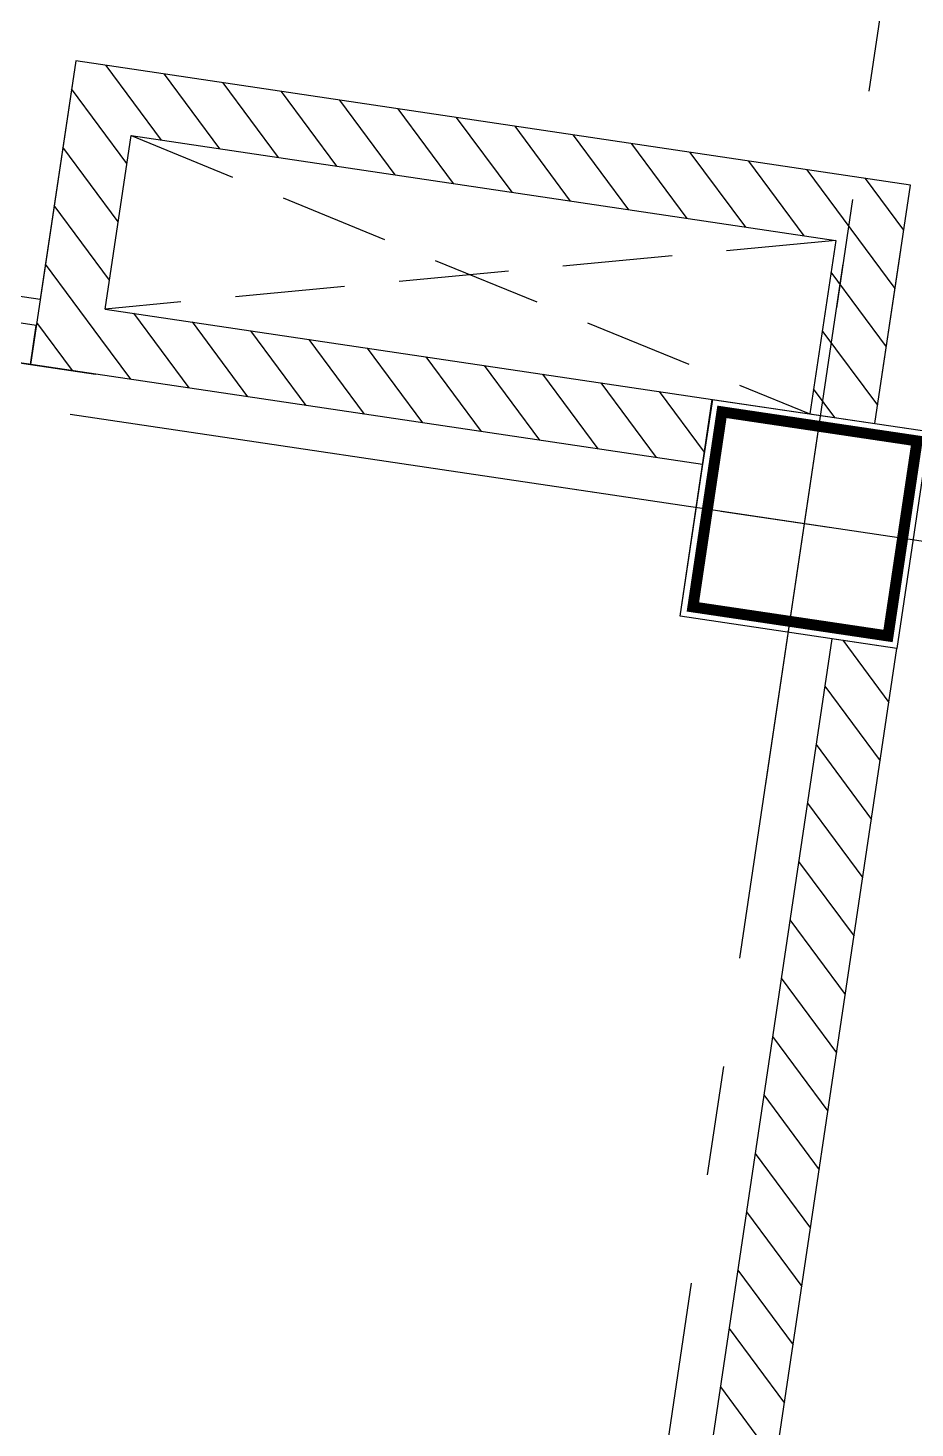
# Model space of a CAD drawing. Header units: millimetres. Extents: x 338 to 506, y 179 to 335.
# Drawn here: x 432.057 to 434.08, y 296.199 to 299.394 of the extents above; entities that cross this region are included whole.
import ezdxf

# ---------------------------------------------------------------- set-up
doc = ezdxf.new("R2010")
doc.units = ezdxf.units.MM
for name, pattern in [('CENTER', [2, 1.25, -0.25, 0.25, -0.25]), ('DASHED2', [0.375, 0.25, -0.125]), ('HIDDEN', [0.375, 0.25, -0.125])]:
    doc.linetypes.add(name, pattern=pattern)
for name, color, linetype in [('COLUMNAS', 252, 'Continuous'), ('CUBIERTA', 254, 'Continuous'), ('EJES-COLUMNAS', 3, 'CENTER'), ('EJES_DE_COLUMNA', 255, 'DASHED2'), ('MUROS', 32, 'Continuous'), ('PROYECCION', 160, 'HIDDEN'), ('REJAS', 151, 'Continuous'), ('VENTANAS', 144, 'Continuous')]:
    doc.layers.add(name, color=color, linetype=linetype)

# ---------------------------------------------------------------- blocks, each defined once
blk = doc.blocks.new('*X909')
at = {"color": 0}
for p, q in [((119.2823, 69.4377), (119.1323, 69.2877)), ((119.417, 69.4377), (119.267, 69.2877)), ((119.5517, 69.4377), (119.4017, 69.2877)), ((119.6864, 69.4377), (119.5364, 69.2877)), ((119.8211, 69.4377), (119.6711, 69.2877)), ((119.9558, 69.4377), (119.8058, 69.2877)), ((120.0905, 69.4377), (119.9405, 69.2877)), ((120.2252, 69.4377), (120.0752, 69.2877)), ((120.3599, 69.4377), (120.2099, 69.2877)), ((120.4946, 69.4377), (120.3446, 69.2877)), ((120.6293, 69.4377), (120.4793, 69.2877)), ((120.764, 69.4377), (120.614, 69.2877)), ((120.8987, 69.4377), (120.7487, 69.2877)), ((121.0085, 69.4127), (120.8834, 69.2877))]:
    blk.add_line(p, q, dxfattribs=at)
blk = doc.blocks.new('*X678')
at = {"color": 0}
for p, q in [((3014.7488, 1913.6153), (3014.8456, 1913.7121)), ((3014.8303, 1913.5621), (3014.9803, 1913.7121)), ((3014.965, 1913.5621), (3015.115, 1913.7121)), ((3015.0997, 1913.5621), (3015.2497, 1913.7121)), ((3015.2344, 1913.5621), (3015.3844, 1913.7121)), ((3015.2988, 1913.4918), (3015.4488, 1913.6418)), ((3014.7488, 1913.4806), (3014.8303, 1913.5621)), ((3014.7488, 1913.3459), (3014.8988, 1913.4959)), ((3015.2988, 1913.3571), (3015.4488, 1913.5071)), ((3015.2988, 1913.2224), (3015.4488, 1913.3724)), ((3014.7488, 1913.2112), (3014.8988, 1913.3612)), ((3015.2988, 1913.0877), (3015.4488, 1913.2377)), ((3014.7488, 1913.0765), (3014.8988, 1913.2265)), ((3014.7488, 1912.9418), (3014.8988, 1913.0918)), ((3015.2988, 1912.953), (3015.4488, 1913.103)), ((3014.7488, 1912.8071), (3014.8988, 1912.9571)), ((3015.2988, 1912.8183), (3015.4488, 1912.9683)), ((3014.7488, 1912.6724), (3014.8988, 1912.8224)), ((3015.2988, 1912.6836), (3015.4488, 1912.8336)), ((3015.2988, 1912.5489), (3015.4488, 1912.6989)), ((3014.7488, 1912.5377), (3014.8988, 1912.6877)), ((3015.2988, 1912.4142), (3015.4488, 1912.5642)), ((3014.7488, 1912.403), (3014.8988, 1912.553)), ((3014.7488, 1912.2683), (3014.8988, 1912.4183)), ((3015.2988, 1912.2795), (3015.4488, 1912.4295)), ((3014.7774, 1912.1621), (3014.8988, 1912.2836)), ((3015.2988, 1912.1448), (3015.4488, 1912.2948)), ((3015.2988, 1912.0101), (3015.4488, 1912.1601)), ((3015.2106, 1911.7871), (3015.4488, 1912.0254)), ((3014.8988, 1911.8795), (3014.9565, 1911.9371)), ((3014.9412, 1911.7871), (3015.0912, 1911.9371)), ((3015.0759, 1911.7871), (3015.2259, 1911.9371)), ((3015.3453, 1911.7871), (3015.4488, 1911.8907))]:
    blk.add_line(p, q, dxfattribs=at)
blk = doc.blocks.new('LATERAL_DERECHA')
at = {"layer": 'MUROS'}
for points in [[(3014.8988, 1913.5621), (3014.8988, 1912.1621), (3014.7488, 1912.1621), (3014.7488, 1916.7421), (3014.8988, 1916.7421), (3014.8988, 1913.7121)], [(3015.4488, 1913.5621), (3015.4488, 1913.5621), (3015.4488, 1913.7121), (3014.7488, 1913.7121), (3014.7488, 1913.5621)], [(3014.8988, 1911.7871), (3015.4488, 1911.7871), (3015.4488, 1911.9371), (3015.4488, 1911.9371), (3015.4488, 1913.5621), (3015.4488, 1913.5621), (3015.4488, 1913.7121), (3014.8988, 1913.7121)], [(3014.8988, 1913.5621), (3015.2988, 1913.5621)], [(3014.8988, 1913.5621), (3015.2988, 1913.5621), (3015.2988, 1911.9371), (3014.8988, 1911.9371)], [(3015.2988, 1911.9371), (3014.8988, 1911.9371), (3014.8988, 1911.7871), (3015.2988, 1911.7871)], [(3015.4488, 1911.7871), (3015.4488, 1911.7871), (3015.4488, 1911.9371), (3015.4488, 1911.9371)]]:
    blk.add_lwpolyline(points, dxfattribs=at)
at = {"layer": 'PROYECCION'}
for points in [[(3015.2988, 1911.9371), (3014.8988, 1913.5621)], [(3015.2988, 1913.5621), (3014.8988, 1911.9371)]]:
    blk.add_lwpolyline(points, dxfattribs=at)
at = {"layer": 'REJAS', "color": 18}
for p, q in [((3014.7488, 1916.7421), (3014.7488, 1913.7121)), ((3014.8388, 1913.7121), (3014.8388, 1916.7421)), ((3014.7488, 1913.7121), (3014.8388, 1913.7121))]:
    blk.add_line(p, q, dxfattribs=at)
at = {"layer": 'MUROS', "linetype": 'Continuous'}
blk.add_blockref('*X678', (0, 0), dxfattribs=at)
blk = doc.blocks.new('COLUMNAS_V3_B9')
at = {"layer": 'COLUMNAS', "color": 6}
blk.add_lwpolyline([(3090.6383, 1939.4915), (3091.1383, 1939.4915), (3091.1383, 1938.9915), (3090.6383, 1938.9915), (3090.6383, 1939.4915)], dxfattribs=at)
at = {"layer": 'COLUMNAS', "color": 6, "const_width": 0.025}
blk.add_lwpolyline([(3091.1133, 1939.0156), (3090.6633, 1939.0156), (3090.6633, 1939.4657), (3091.1133, 1939.4657)], close=True, dxfattribs=at)
blk = doc.blocks.new('EJES_ESTRUCTURALES')
at = {"layer": 'EJES_DE_COLUMNA', "color": 9, "linetype": 'CENTER'}
for p, q in [((752.47941, 131.2663), (752.47941, 199.7363)), ((661.47768, 164.82297), (759.37077, 164.82297))]:
    blk.add_line(p, q, dxfattribs=at)
blk = doc.blocks.new('COLUMNAS')
at = {"layer": 'COLUMNAS', "color": 6}
blk.add_lwpolyline([(-610.4048, 188.906), (-610.9048, 188.906), (-610.9048, 188.406), (-610.4048, 188.406), (-610.4048, 188.906)], dxfattribs=at)
at = {"layer": 'COLUMNAS', "color": 6, "const_width": 0.025}
blk.add_lwpolyline([(-610.8798, 188.4301), (-610.4298, 188.4301), (-610.4298, 188.8801), (-610.8798, 188.8801)], close=True, dxfattribs=at)
at = {"layer": 'EJES-COLUMNAS'}
for p, q in [((-610.6548, 188.0438), (-610.6548, 189.2438)), ((-610.6548, 188.0438), (-610.6548, 189.2438)), ((-610.0548, 188.656), (-611.2548, 188.656))]:
    blk.add_line(p, q, dxfattribs=at)
blk = doc.blocks.new('A$C7152A42C')
at = {"layer": 'MUROS'}
for points in [[(114.48987, 69.43772), (113.99486, 69.43772), (113.99486, 69.28772), (121.00846, 69.28772)], [(121.00847, 69.28772), (121.00846, 69.43772), (114.63987, 69.43772)]]:
    blk.add_lwpolyline(points, dxfattribs=at)
at = {"color": 18}
blk.add_blockref('COLUMNAS_V3_B9', (-2969.6298, -1869.70381), dxfattribs=at)
at = {"layer": 'CUBIERTA', "xscale": -1}
blk.add_blockref('COLUMNAS', (-489.39632, -119.11823), dxfattribs=at)
at = {"layer": 'EJES_DE_COLUMNA'}
blk.add_blockref('EJES_ESTRUCTURALES', (-631.22088, -95.28525), dxfattribs=at)
at = {"layer": 'MUROS', "linetype": 'Continuous'}
blk.add_blockref('*X909', (0, 0), dxfattribs=at)
at = {"layer": 'VENTANAS', "color": 30}
blk.add_blockref('LATERAL_DERECHA', (-2893.39037, -1842.37438), dxfattribs=at)

msp = doc.modelspace()

# ---------------------------------------------------------------- block references
at = {"layer": 'MUROS', "color": 32, "rotation": 81.53046525965426}
msp.add_blockref('A$C7152A42C', (484.7482, 168.0844), dxfattribs=at)

doc.saveas('drawing.dxf')
